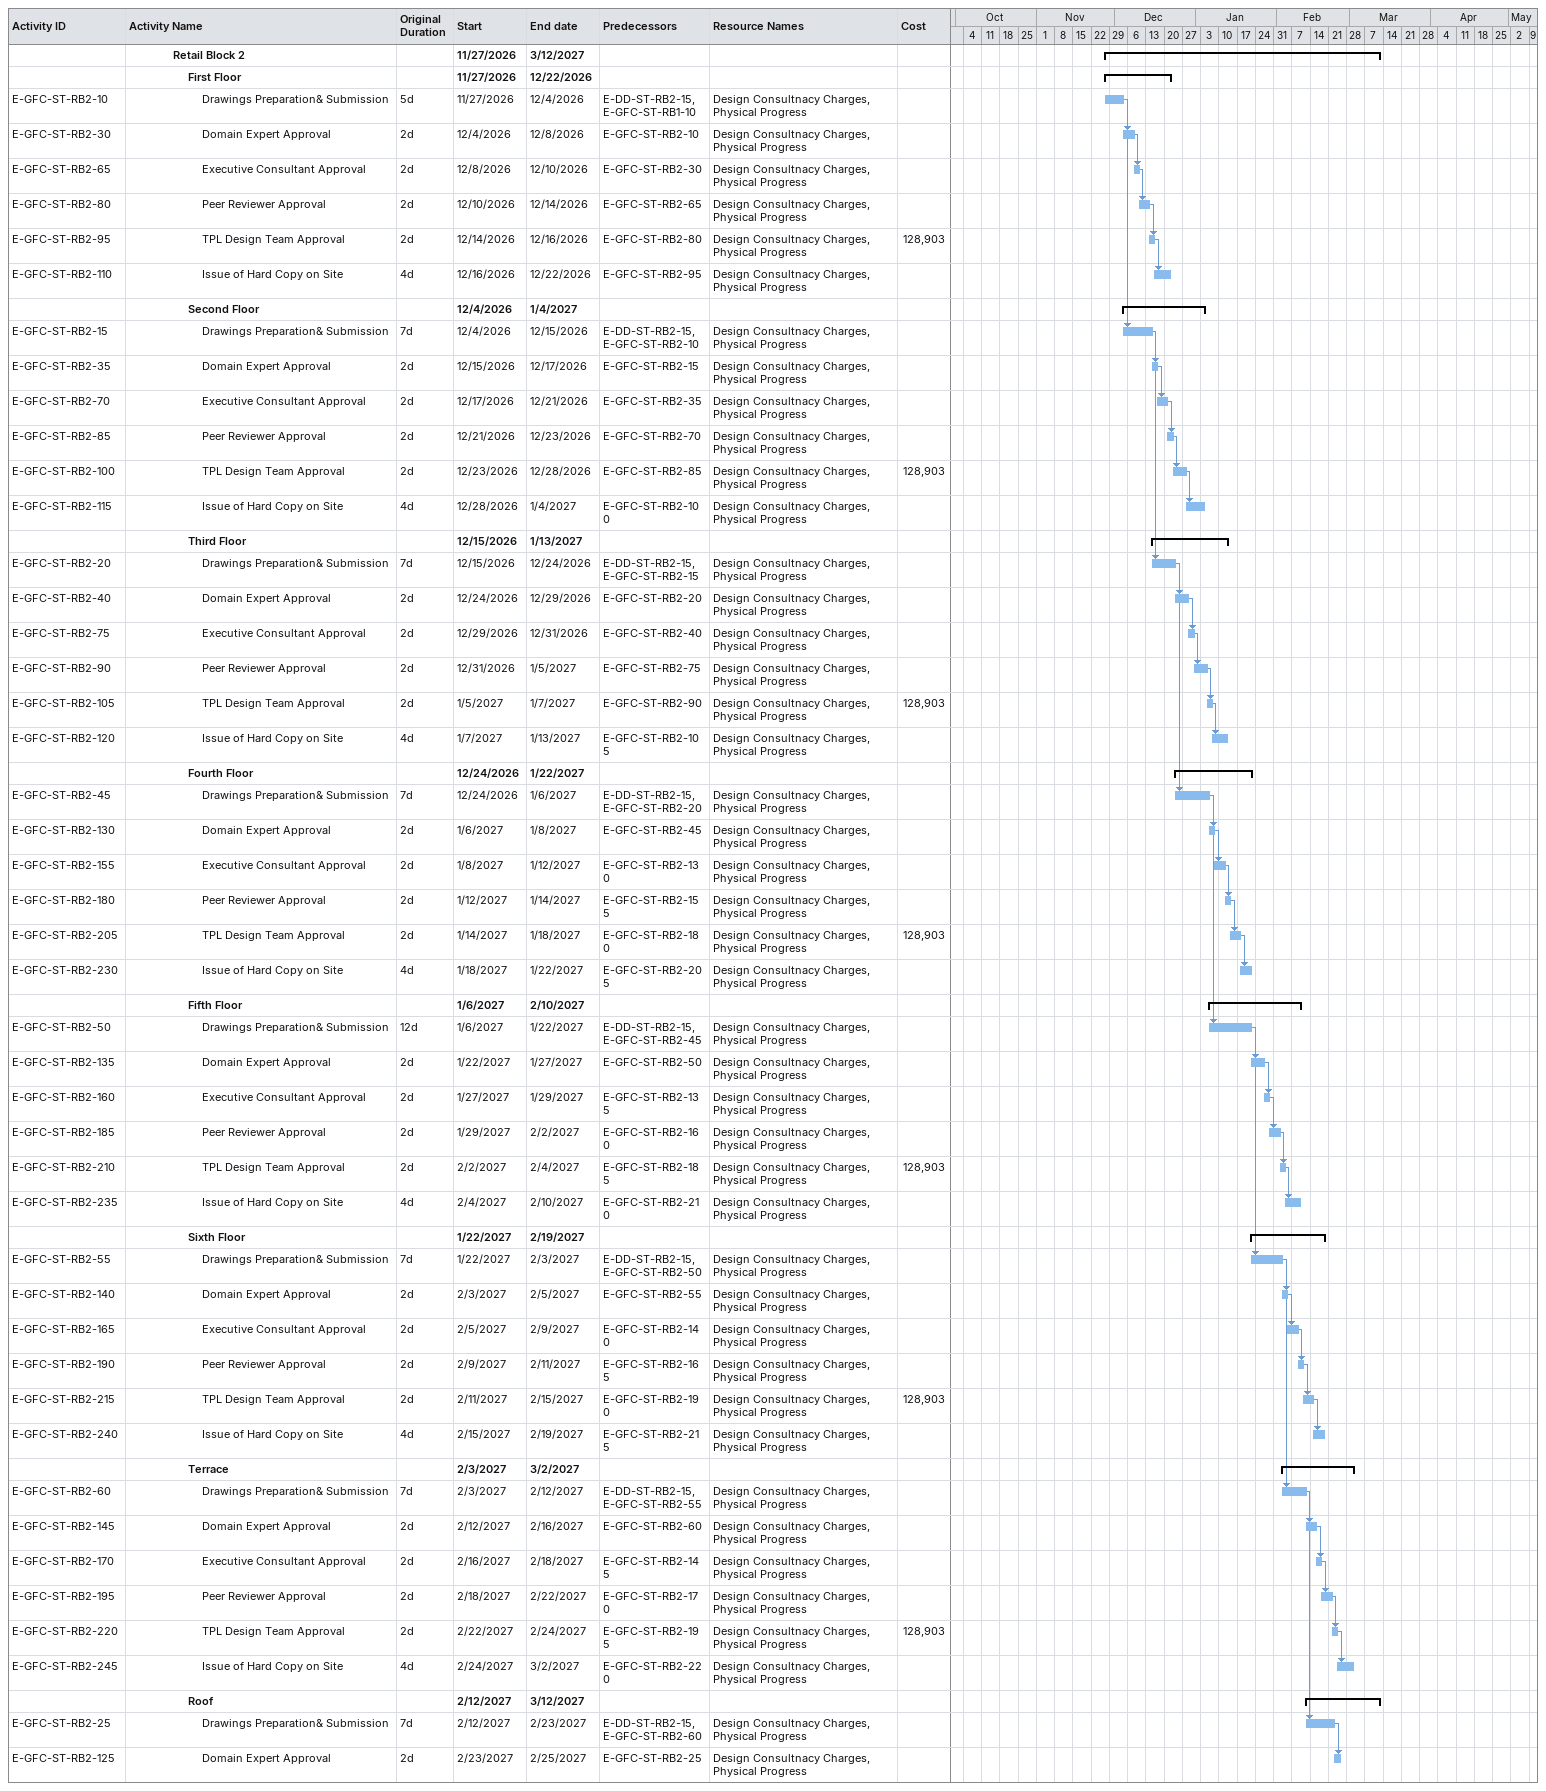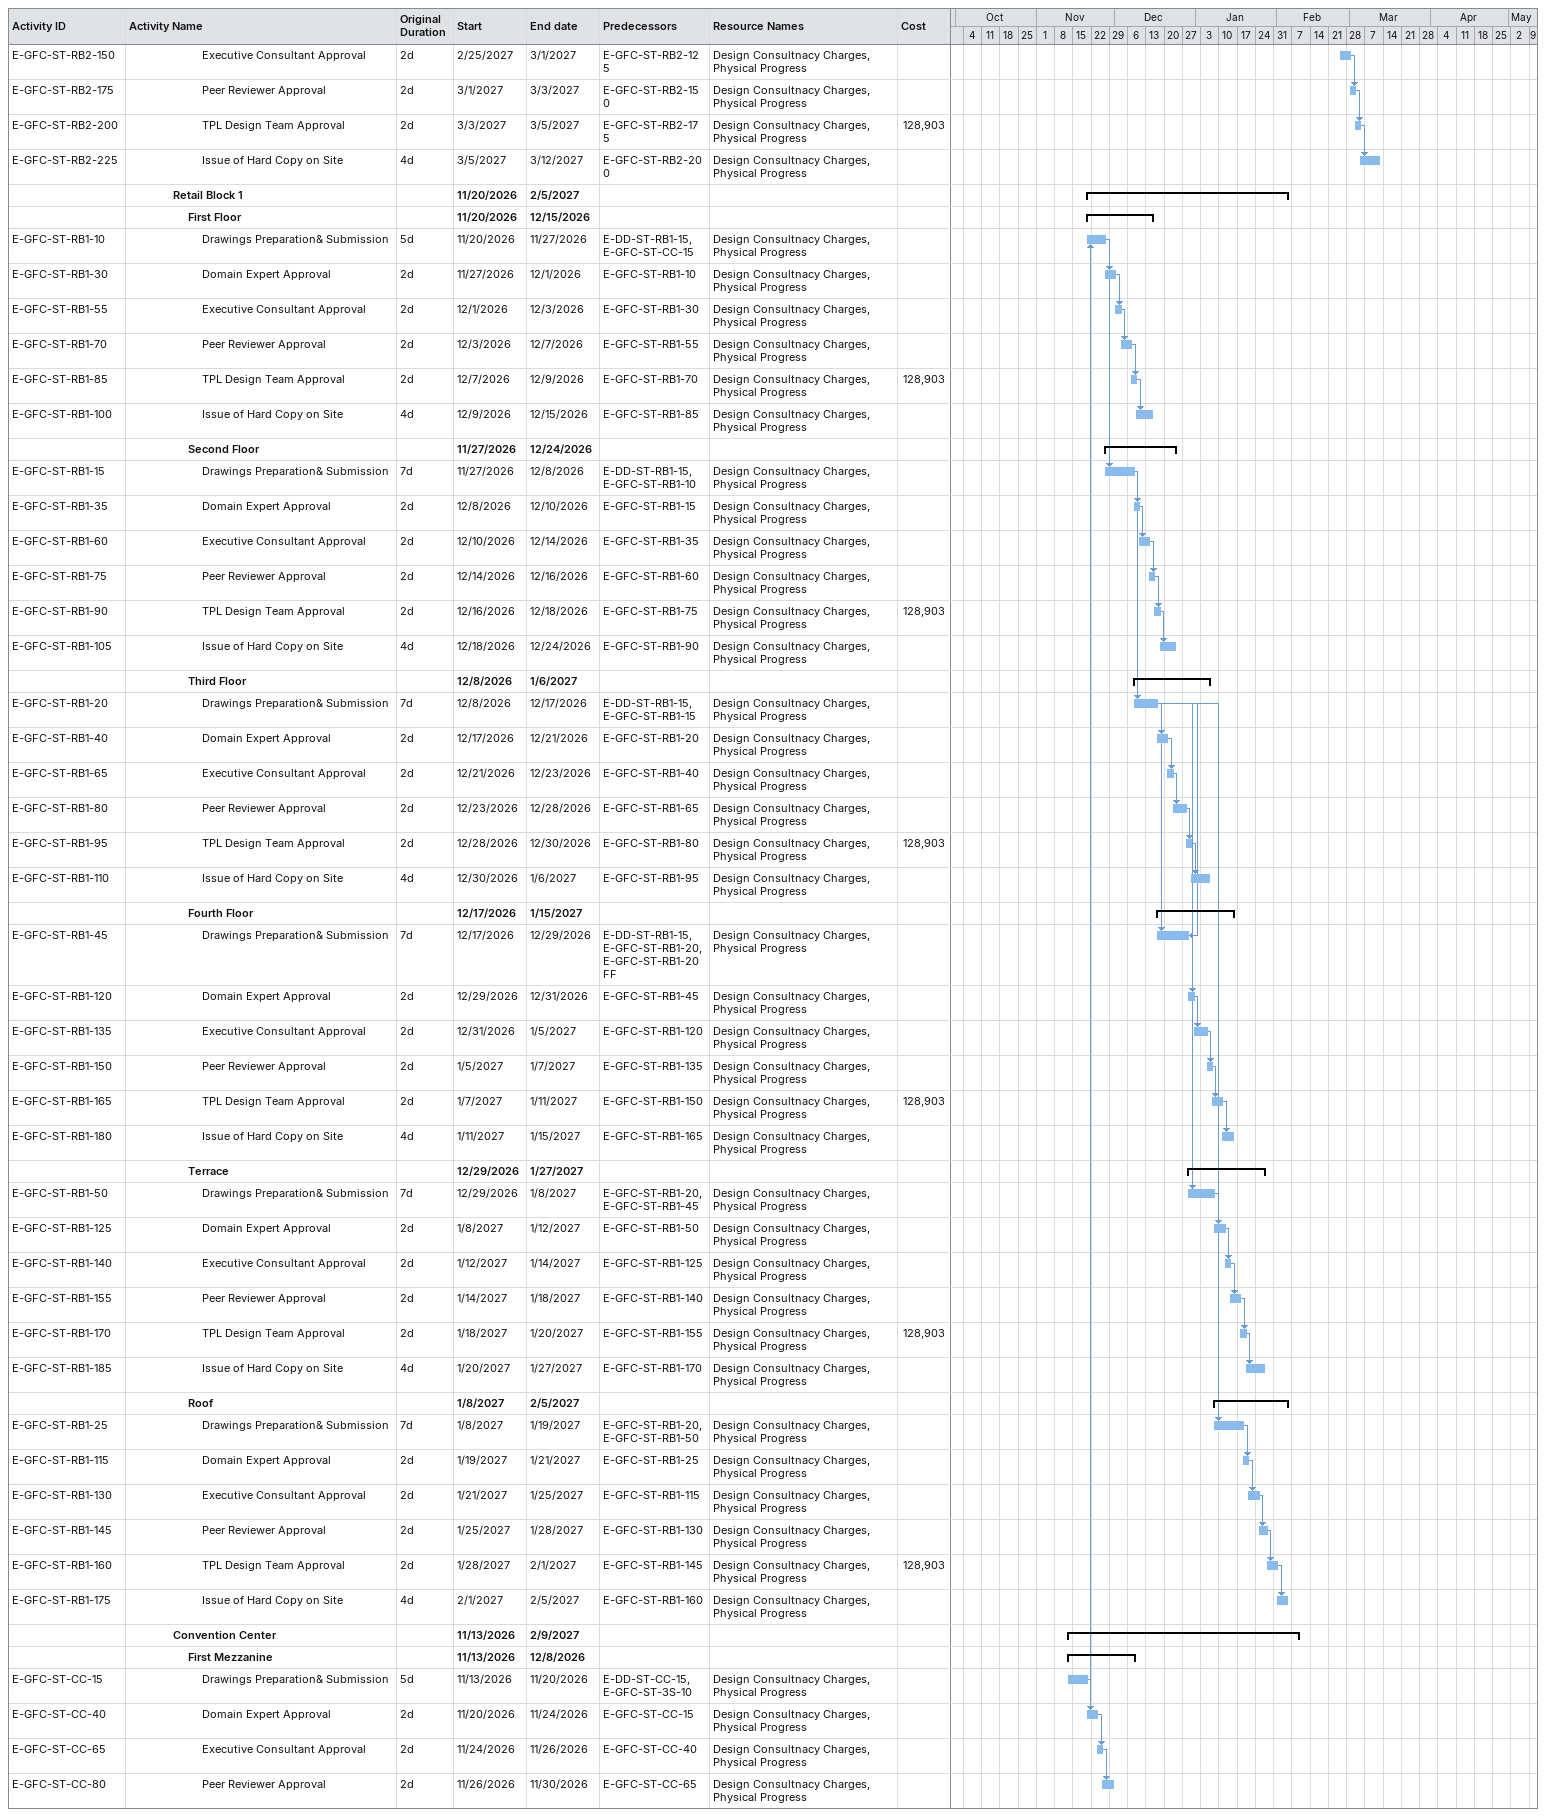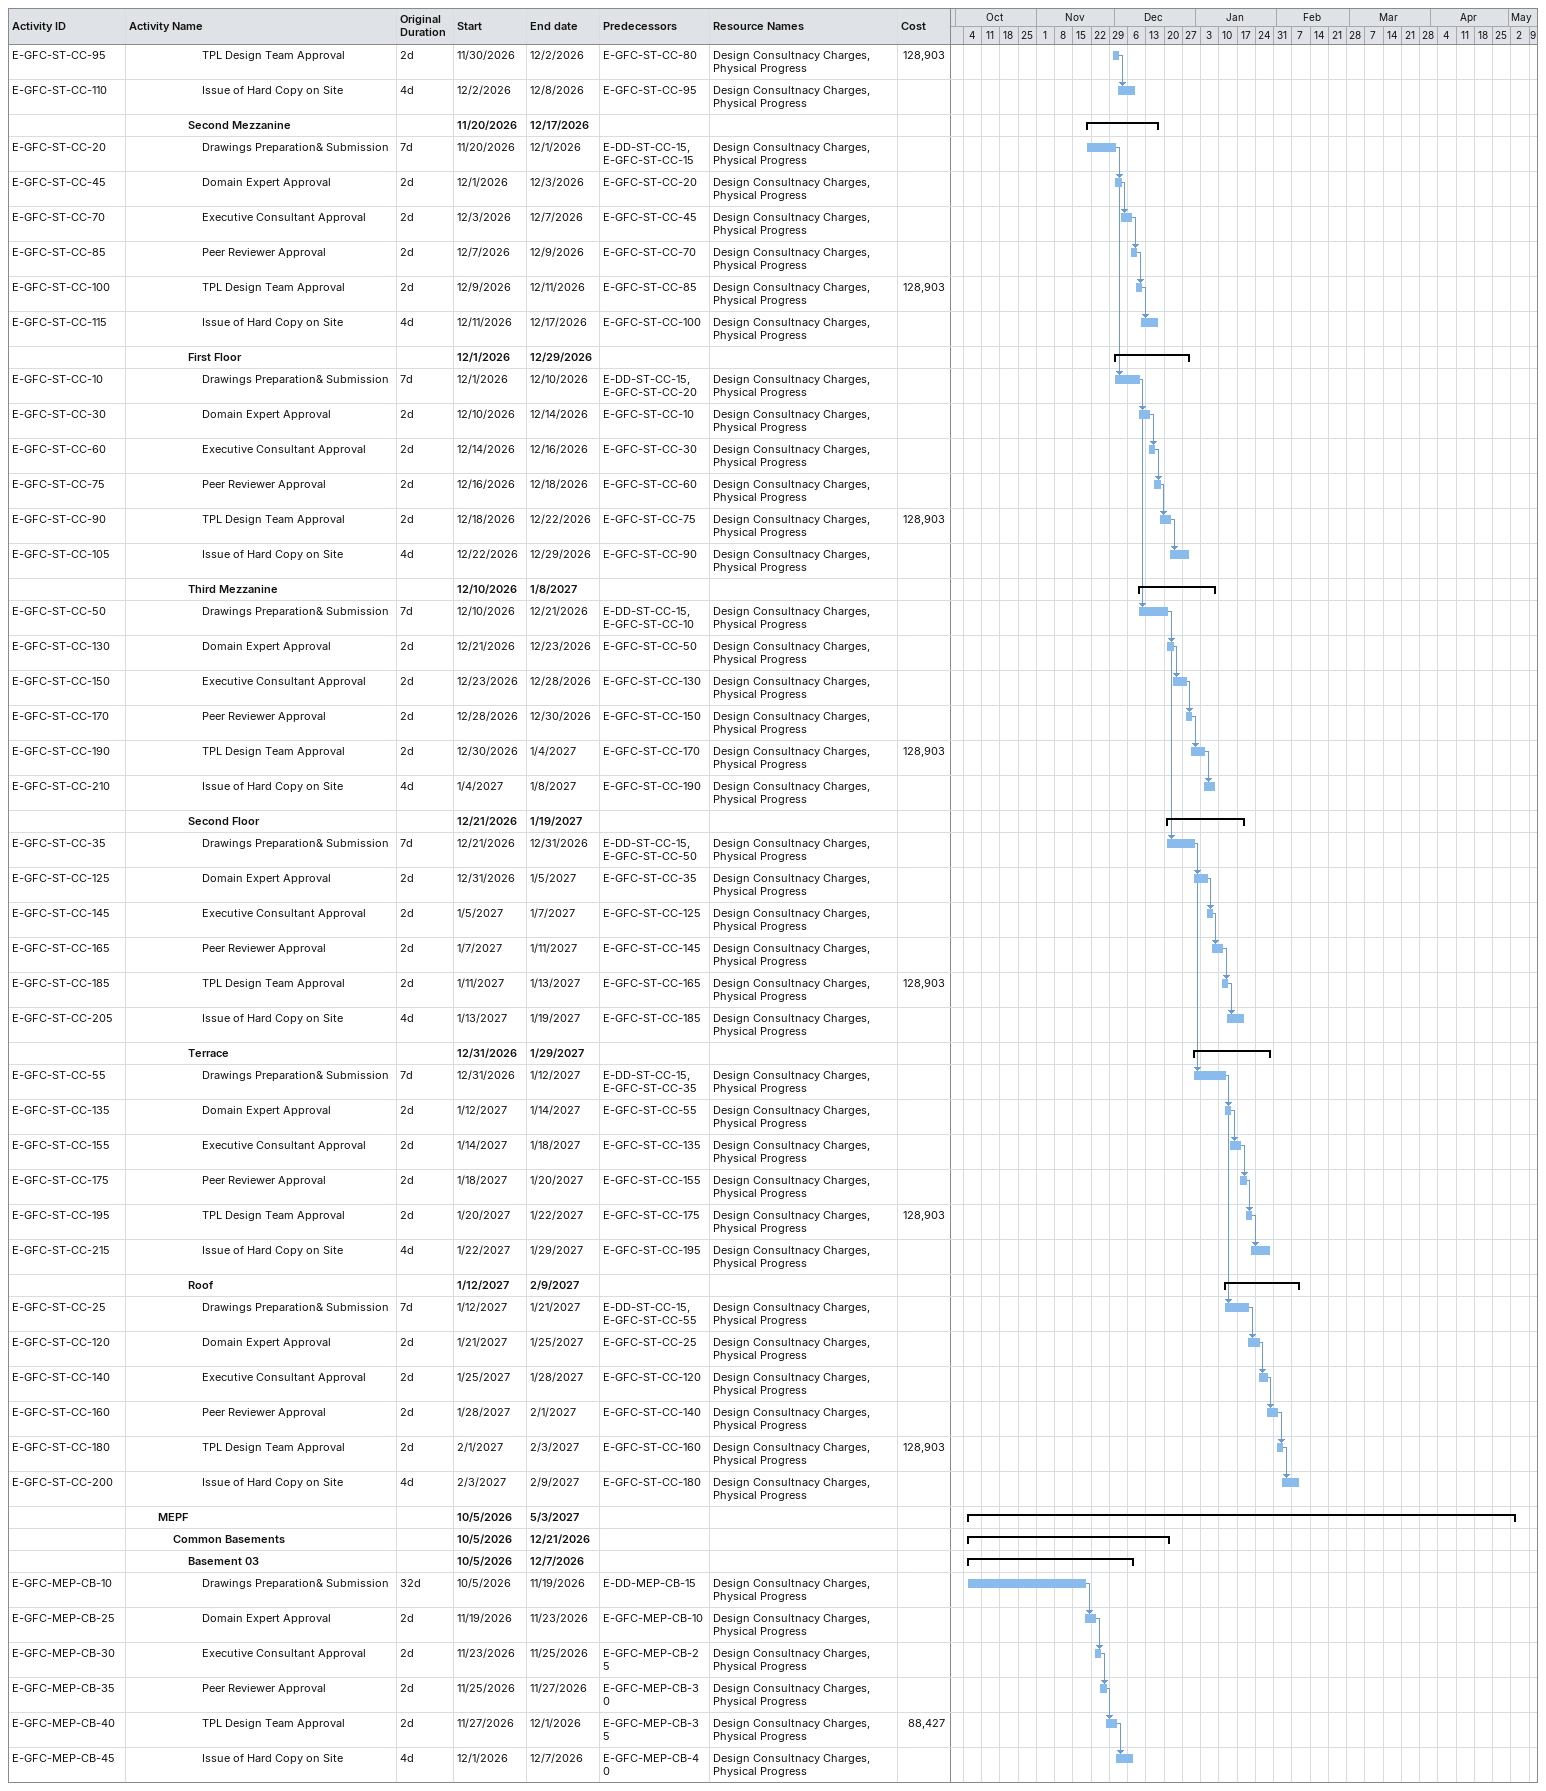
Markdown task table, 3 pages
| ID | Level | Task | Original duration | Start | Finish | Predecessors | Resources | Cost |
|---|---|---|---|---|---|---|---|---|
|  | 4 | **Retail Block 2** |  | 2026-11-27 | 2027-03-12 |  |  |  |
|  | 5 | **First Floor** |  | 2026-11-27 | 2026-12-22 |  |  |  |
| E-GFC-ST-RB2-10 | 6 | Drawings Preparation& Submission | 5d | 2026-11-27 | 2026-12-04 | E-DD-ST-RB2-15, E-GFC-ST-RB1-10 | Design Consultnacy Charges, Physical Progress |  |
| E-GFC-ST-RB2-30 | 6 | Domain Expert Approval | 2d | 2026-12-04 | 2026-12-08 | E-GFC-ST-RB2-10 | Design Consultnacy Charges, Physical Progress |  |
| E-GFC-ST-RB2-65 | 6 | Executive Consultant Approval | 2d | 2026-12-08 | 2026-12-10 | E-GFC-ST-RB2-30 | Design Consultnacy Charges, Physical Progress |  |
| E-GFC-ST-RB2-80 | 6 | Peer Reviewer Approval | 2d | 2026-12-10 | 2026-12-14 | E-GFC-ST-RB2-65 | Design Consultnacy Charges, Physical Progress |  |
| E-GFC-ST-RB2-95 | 6 | TPL Design Team Approval | 2d | 2026-12-14 | 2026-12-16 | E-GFC-ST-RB2-80 | Design Consultnacy Charges, Physical Progress | 128903 |
| E-GFC-ST-RB2-110 | 6 | Issue of Hard Copy on Site | 4d | 2026-12-16 | 2026-12-22 | E-GFC-ST-RB2-95 | Design Consultnacy Charges, Physical Progress |  |
|  | 5 | **Second Floor** |  | 2026-12-04 | 2027-01-04 |  |  |  |
| E-GFC-ST-RB2-15 | 6 | Drawings Preparation& Submission | 7d | 2026-12-04 | 2026-12-15 | E-DD-ST-RB2-15, E-GFC-ST-RB2-10 | Design Consultnacy Charges, Physical Progress |  |
| E-GFC-ST-RB2-35 | 6 | Domain Expert Approval | 2d | 2026-12-15 | 2026-12-17 | E-GFC-ST-RB2-15 | Design Consultnacy Charges, Physical Progress |  |
| E-GFC-ST-RB2-70 | 6 | Executive Consultant Approval | 2d | 2026-12-17 | 2026-12-21 | E-GFC-ST-RB2-35 | Design Consultnacy Charges, Physical Progress |  |
| E-GFC-ST-RB2-85 | 6 | Peer Reviewer Approval | 2d | 2026-12-21 | 2026-12-23 | E-GFC-ST-RB2-70 | Design Consultnacy Charges, Physical Progress |  |
| E-GFC-ST-RB2-100 | 6 | TPL Design Team Approval | 2d | 2026-12-23 | 2026-12-28 | E-GFC-ST-RB2-85 | Design Consultnacy Charges, Physical Progress | 128903 |
| E-GFC-ST-RB2-115 | 6 | Issue of Hard Copy on Site | 4d | 2026-12-28 | 2027-01-04 | E-GFC-ST-RB2-100 | Design Consultnacy Charges, Physical Progress |  |
|  | 5 | **Third Floor** |  | 2026-12-15 | 2027-01-13 |  |  |  |
| E-GFC-ST-RB2-20 | 6 | Drawings Preparation& Submission | 7d | 2026-12-15 | 2026-12-24 | E-DD-ST-RB2-15, E-GFC-ST-RB2-15 | Design Consultnacy Charges, Physical Progress |  |
| E-GFC-ST-RB2-40 | 6 | Domain Expert Approval | 2d | 2026-12-24 | 2026-12-29 | E-GFC-ST-RB2-20 | Design Consultnacy Charges, Physical Progress |  |
| E-GFC-ST-RB2-75 | 6 | Executive Consultant Approval | 2d | 2026-12-29 | 2026-12-31 | E-GFC-ST-RB2-40 | Design Consultnacy Charges, Physical Progress |  |
| E-GFC-ST-RB2-90 | 6 | Peer Reviewer Approval | 2d | 2026-12-31 | 2027-01-05 | E-GFC-ST-RB2-75 | Design Consultnacy Charges, Physical Progress |  |
| E-GFC-ST-RB2-105 | 6 | TPL Design Team Approval | 2d | 2027-01-05 | 2027-01-07 | E-GFC-ST-RB2-90 | Design Consultnacy Charges, Physical Progress | 128903 |
| E-GFC-ST-RB2-120 | 6 | Issue of Hard Copy on Site | 4d | 2027-01-07 | 2027-01-13 | E-GFC-ST-RB2-105 | Design Consultnacy Charges, Physical Progress |  |
|  | 5 | **Fourth Floor** |  | 2026-12-24 | 2027-01-22 |  |  |  |
| E-GFC-ST-RB2-45 | 6 | Drawings Preparation& Submission | 7d | 2026-12-24 | 2027-01-06 | E-DD-ST-RB2-15, E-GFC-ST-RB2-20 | Design Consultnacy Charges, Physical Progress |  |
| E-GFC-ST-RB2-130 | 6 | Domain Expert Approval | 2d | 2027-01-06 | 2027-01-08 | E-GFC-ST-RB2-45 | Design Consultnacy Charges, Physical Progress |  |
| E-GFC-ST-RB2-155 | 6 | Executive Consultant Approval | 2d | 2027-01-08 | 2027-01-12 | E-GFC-ST-RB2-130 | Design Consultnacy Charges, Physical Progress |  |
| E-GFC-ST-RB2-180 | 6 | Peer Reviewer Approval | 2d | 2027-01-12 | 2027-01-14 | E-GFC-ST-RB2-155 | Design Consultnacy Charges, Physical Progress |  |
| E-GFC-ST-RB2-205 | 6 | TPL Design Team Approval | 2d | 2027-01-14 | 2027-01-18 | E-GFC-ST-RB2-180 | Design Consultnacy Charges, Physical Progress | 128903 |
| E-GFC-ST-RB2-230 | 6 | Issue of Hard Copy on Site | 4d | 2027-01-18 | 2027-01-22 | E-GFC-ST-RB2-205 | Design Consultnacy Charges, Physical Progress |  |
|  | 5 | **Fifth Floor** |  | 2027-01-06 | 2027-02-10 |  |  |  |
| E-GFC-ST-RB2-50 | 6 | Drawings Preparation& Submission | 12d | 2027-01-06 | 2027-01-22 | E-DD-ST-RB2-15, E-GFC-ST-RB2-45 | Design Consultnacy Charges, Physical Progress |  |
| E-GFC-ST-RB2-135 | 6 | Domain Expert Approval | 2d | 2027-01-22 | 2027-01-27 | E-GFC-ST-RB2-50 | Design Consultnacy Charges, Physical Progress |  |
| E-GFC-ST-RB2-160 | 6 | Executive Consultant Approval | 2d | 2027-01-27 | 2027-01-29 | E-GFC-ST-RB2-135 | Design Consultnacy Charges, Physical Progress |  |
| E-GFC-ST-RB2-185 | 6 | Peer Reviewer Approval | 2d | 2027-01-29 | 2027-02-02 | E-GFC-ST-RB2-160 | Design Consultnacy Charges, Physical Progress |  |
| E-GFC-ST-RB2-210 | 6 | TPL Design Team Approval | 2d | 2027-02-02 | 2027-02-04 | E-GFC-ST-RB2-185 | Design Consultnacy Charges, Physical Progress | 128903 |
| E-GFC-ST-RB2-235 | 6 | Issue of Hard Copy on Site | 4d | 2027-02-04 | 2027-02-10 | E-GFC-ST-RB2-210 | Design Consultnacy Charges, Physical Progress |  |
|  | 5 | **Sixth Floor** |  | 2027-01-22 | 2027-02-19 |  |  |  |
| E-GFC-ST-RB2-55 | 6 | Drawings Preparation& Submission | 7d | 2027-01-22 | 2027-02-03 | E-DD-ST-RB2-15, E-GFC-ST-RB2-50 | Design Consultnacy Charges, Physical Progress |  |
| E-GFC-ST-RB2-140 | 6 | Domain Expert Approval | 2d | 2027-02-03 | 2027-02-05 | E-GFC-ST-RB2-55 | Design Consultnacy Charges, Physical Progress |  |
| E-GFC-ST-RB2-165 | 6 | Executive Consultant Approval | 2d | 2027-02-05 | 2027-02-09 | E-GFC-ST-RB2-140 | Design Consultnacy Charges, Physical Progress |  |
| E-GFC-ST-RB2-190 | 6 | Peer Reviewer Approval | 2d | 2027-02-09 | 2027-02-11 | E-GFC-ST-RB2-165 | Design Consultnacy Charges, Physical Progress |  |
| E-GFC-ST-RB2-215 | 6 | TPL Design Team Approval | 2d | 2027-02-11 | 2027-02-15 | E-GFC-ST-RB2-190 | Design Consultnacy Charges, Physical Progress | 128903 |
| E-GFC-ST-RB2-240 | 6 | Issue of Hard Copy on Site | 4d | 2027-02-15 | 2027-02-19 | E-GFC-ST-RB2-215 | Design Consultnacy Charges, Physical Progress |  |
|  | 5 | **Terrace** |  | 2027-02-03 | 2027-03-02 |  |  |  |
| E-GFC-ST-RB2-60 | 6 | Drawings Preparation& Submission | 7d | 2027-02-03 | 2027-02-12 | E-DD-ST-RB2-15, E-GFC-ST-RB2-55 | Design Consultnacy Charges, Physical Progress |  |
| E-GFC-ST-RB2-145 | 6 | Domain Expert Approval | 2d | 2027-02-12 | 2027-02-16 | E-GFC-ST-RB2-60 | Design Consultnacy Charges, Physical Progress |  |
| E-GFC-ST-RB2-170 | 6 | Executive Consultant Approval | 2d | 2027-02-16 | 2027-02-18 | E-GFC-ST-RB2-145 | Design Consultnacy Charges, Physical Progress |  |
| E-GFC-ST-RB2-195 | 6 | Peer Reviewer Approval | 2d | 2027-02-18 | 2027-02-22 | E-GFC-ST-RB2-170 | Design Consultnacy Charges, Physical Progress |  |
| E-GFC-ST-RB2-220 | 6 | TPL Design Team Approval | 2d | 2027-02-22 | 2027-02-24 | E-GFC-ST-RB2-195 | Design Consultnacy Charges, Physical Progress | 128903 |
| E-GFC-ST-RB2-245 | 6 | Issue of Hard Copy on Site | 4d | 2027-02-24 | 2027-03-02 | E-GFC-ST-RB2-220 | Design Consultnacy Charges, Physical Progress |  |
|  | 5 | **Roof** |  | 2027-02-12 | 2027-03-12 |  |  |  |
| E-GFC-ST-RB2-25 | 6 | Drawings Preparation& Submission | 7d | 2027-02-12 | 2027-02-23 | E-DD-ST-RB2-15, E-GFC-ST-RB2-60 | Design Consultnacy Charges, Physical Progress |  |
| E-GFC-ST-RB2-125 | 6 | Domain Expert Approval | 2d | 2027-02-23 | 2027-02-25 | E-GFC-ST-RB2-25 | Design Consultnacy Charges, Physical Progress |  |
| E-GFC-ST-RB2-150 | 6 | Executive Consultant Approval | 2d | 2027-02-25 | 2027-03-01 | E-GFC-ST-RB2-125 | Design Consultnacy Charges, Physical Progress |  |
| E-GFC-ST-RB2-175 | 6 | Peer Reviewer Approval | 2d | 2027-03-01 | 2027-03-03 | E-GFC-ST-RB2-150 | Design Consultnacy Charges, Physical Progress |  |
| E-GFC-ST-RB2-200 | 6 | TPL Design Team Approval | 2d | 2027-03-03 | 2027-03-05 | E-GFC-ST-RB2-175 | Design Consultnacy Charges, Physical Progress | 128903 |
| E-GFC-ST-RB2-225 | 6 | Issue of Hard Copy on Site | 4d | 2027-03-05 | 2027-03-12 | E-GFC-ST-RB2-200 | Design Consultnacy Charges, Physical Progress |  |
|  | 4 | **Retail Block 1** |  | 2026-11-20 | 2027-02-05 |  |  |  |
|  | 5 | **First Floor** |  | 2026-11-20 | 2026-12-15 |  |  |  |
| E-GFC-ST-RB1-10 | 6 | Drawings Preparation& Submission | 5d | 2026-11-20 | 2026-11-27 | E-DD-ST-RB1-15, E-GFC-ST-CC-15 | Design Consultnacy Charges, Physical Progress |  |
| E-GFC-ST-RB1-30 | 6 | Domain Expert Approval | 2d | 2026-11-27 | 2026-12-01 | E-GFC-ST-RB1-10 | Design Consultnacy Charges, Physical Progress |  |
| E-GFC-ST-RB1-55 | 6 | Executive Consultant Approval | 2d | 2026-12-01 | 2026-12-03 | E-GFC-ST-RB1-30 | Design Consultnacy Charges, Physical Progress |  |
| E-GFC-ST-RB1-70 | 6 | Peer Reviewer Approval | 2d | 2026-12-03 | 2026-12-07 | E-GFC-ST-RB1-55 | Design Consultnacy Charges, Physical Progress |  |
| E-GFC-ST-RB1-85 | 6 | TPL Design Team Approval | 2d | 2026-12-07 | 2026-12-09 | E-GFC-ST-RB1-70 | Design Consultnacy Charges, Physical Progress | 128903 |
| E-GFC-ST-RB1-100 | 6 | Issue of Hard Copy on Site | 4d | 2026-12-09 | 2026-12-15 | E-GFC-ST-RB1-85 | Design Consultnacy Charges, Physical Progress |  |
|  | 5 | **Second Floor** |  | 2026-11-27 | 2026-12-24 |  |  |  |
| E-GFC-ST-RB1-15 | 6 | Drawings Preparation& Submission | 7d | 2026-11-27 | 2026-12-08 | E-DD-ST-RB1-15, E-GFC-ST-RB1-10 | Design Consultnacy Charges, Physical Progress |  |
| E-GFC-ST-RB1-35 | 6 | Domain Expert Approval | 2d | 2026-12-08 | 2026-12-10 | E-GFC-ST-RB1-15 | Design Consultnacy Charges, Physical Progress |  |
| E-GFC-ST-RB1-60 | 6 | Executive Consultant Approval | 2d | 2026-12-10 | 2026-12-14 | E-GFC-ST-RB1-35 | Design Consultnacy Charges, Physical Progress |  |
| E-GFC-ST-RB1-75 | 6 | Peer Reviewer Approval | 2d | 2026-12-14 | 2026-12-16 | E-GFC-ST-RB1-60 | Design Consultnacy Charges, Physical Progress |  |
| E-GFC-ST-RB1-90 | 6 | TPL Design Team Approval | 2d | 2026-12-16 | 2026-12-18 | E-GFC-ST-RB1-75 | Design Consultnacy Charges, Physical Progress | 128903 |
| E-GFC-ST-RB1-105 | 6 | Issue of Hard Copy on Site | 4d | 2026-12-18 | 2026-12-24 | E-GFC-ST-RB1-90 | Design Consultnacy Charges, Physical Progress |  |
|  | 5 | **Third Floor** |  | 2026-12-08 | 2027-01-06 |  |  |  |
| E-GFC-ST-RB1-20 | 6 | Drawings Preparation& Submission | 7d | 2026-12-08 | 2026-12-17 | E-DD-ST-RB1-15, E-GFC-ST-RB1-15 | Design Consultnacy Charges, Physical Progress |  |
| E-GFC-ST-RB1-40 | 6 | Domain Expert Approval | 2d | 2026-12-17 | 2026-12-21 | E-GFC-ST-RB1-20 | Design Consultnacy Charges, Physical Progress |  |
| E-GFC-ST-RB1-65 | 6 | Executive Consultant Approval | 2d | 2026-12-21 | 2026-12-23 | E-GFC-ST-RB1-40 | Design Consultnacy Charges, Physical Progress |  |
| E-GFC-ST-RB1-80 | 6 | Peer Reviewer Approval | 2d | 2026-12-23 | 2026-12-28 | E-GFC-ST-RB1-65 | Design Consultnacy Charges, Physical Progress |  |
| E-GFC-ST-RB1-95 | 6 | TPL Design Team Approval | 2d | 2026-12-28 | 2026-12-30 | E-GFC-ST-RB1-80 | Design Consultnacy Charges, Physical Progress | 128903 |
| E-GFC-ST-RB1-110 | 6 | Issue of Hard Copy on Site | 4d | 2026-12-30 | 2027-01-06 | E-GFC-ST-RB1-95 | Design Consultnacy Charges, Physical Progress |  |
|  | 5 | **Fourth Floor** |  | 2026-12-17 | 2027-01-15 |  |  |  |
| E-GFC-ST-RB1-45 | 6 | Drawings Preparation& Submission | 7d | 2026-12-17 | 2026-12-29 | E-DD-ST-RB1-15, E-GFC-ST-RB1-20, E-GFC-ST-RB1-20FF | Design Consultnacy Charges, Physical Progress |  |
| E-GFC-ST-RB1-120 | 6 | Domain Expert Approval | 2d | 2026-12-29 | 2026-12-31 | E-GFC-ST-RB1-45 | Design Consultnacy Charges, Physical Progress |  |
| E-GFC-ST-RB1-135 | 6 | Executive Consultant Approval | 2d | 2026-12-31 | 2027-01-05 | E-GFC-ST-RB1-120 | Design Consultnacy Charges, Physical Progress |  |
| E-GFC-ST-RB1-150 | 6 | Peer Reviewer Approval | 2d | 2027-01-05 | 2027-01-07 | E-GFC-ST-RB1-135 | Design Consultnacy Charges, Physical Progress |  |
| E-GFC-ST-RB1-165 | 6 | TPL Design Team Approval | 2d | 2027-01-07 | 2027-01-11 | E-GFC-ST-RB1-150 | Design Consultnacy Charges, Physical Progress | 128903 |
| E-GFC-ST-RB1-180 | 6 | Issue of Hard Copy on Site | 4d | 2027-01-11 | 2027-01-15 | E-GFC-ST-RB1-165 | Design Consultnacy Charges, Physical Progress |  |
|  | 5 | **Terrace** |  | 2026-12-29 | 2027-01-27 |  |  |  |
| E-GFC-ST-RB1-50 | 6 | Drawings Preparation& Submission | 7d | 2026-12-29 | 2027-01-08 | E-GFC-ST-RB1-20, E-GFC-ST-RB1-45 | Design Consultnacy Charges, Physical Progress |  |
| E-GFC-ST-RB1-125 | 6 | Domain Expert Approval | 2d | 2027-01-08 | 2027-01-12 | E-GFC-ST-RB1-50 | Design Consultnacy Charges, Physical Progress |  |
| E-GFC-ST-RB1-140 | 6 | Executive Consultant Approval | 2d | 2027-01-12 | 2027-01-14 | E-GFC-ST-RB1-125 | Design Consultnacy Charges, Physical Progress |  |
| E-GFC-ST-RB1-155 | 6 | Peer Reviewer Approval | 2d | 2027-01-14 | 2027-01-18 | E-GFC-ST-RB1-140 | Design Consultnacy Charges, Physical Progress |  |
| E-GFC-ST-RB1-170 | 6 | TPL Design Team Approval | 2d | 2027-01-18 | 2027-01-20 | E-GFC-ST-RB1-155 | Design Consultnacy Charges, Physical Progress | 128903 |
| E-GFC-ST-RB1-185 | 6 | Issue of Hard Copy on Site | 4d | 2027-01-20 | 2027-01-27 | E-GFC-ST-RB1-170 | Design Consultnacy Charges, Physical Progress |  |
|  | 5 | **Roof** |  | 2027-01-08 | 2027-02-05 |  |  |  |
| E-GFC-ST-RB1-25 | 6 | Drawings Preparation& Submission | 7d | 2027-01-08 | 2027-01-19 | E-GFC-ST-RB1-20, E-GFC-ST-RB1-50 | Design Consultnacy Charges, Physical Progress |  |
| E-GFC-ST-RB1-115 | 6 | Domain Expert Approval | 2d | 2027-01-19 | 2027-01-21 | E-GFC-ST-RB1-25 | Design Consultnacy Charges, Physical Progress |  |
| E-GFC-ST-RB1-130 | 6 | Executive Consultant Approval | 2d | 2027-01-21 | 2027-01-25 | E-GFC-ST-RB1-115 | Design Consultnacy Charges, Physical Progress |  |
| E-GFC-ST-RB1-145 | 6 | Peer Reviewer Approval | 2d | 2027-01-25 | 2027-01-28 | E-GFC-ST-RB1-130 | Design Consultnacy Charges, Physical Progress |  |
| E-GFC-ST-RB1-160 | 6 | TPL Design Team Approval | 2d | 2027-01-28 | 2027-02-01 | E-GFC-ST-RB1-145 | Design Consultnacy Charges, Physical Progress | 128903 |
| E-GFC-ST-RB1-175 | 6 | Issue of Hard Copy on Site | 4d | 2027-02-01 | 2027-02-05 | E-GFC-ST-RB1-160 | Design Consultnacy Charges, Physical Progress |  |
|  | 4 | **Convention Center** |  | 2026-11-13 | 2027-02-09 |  |  |  |
|  | 5 | **First Mezzanine** |  | 2026-11-13 | 2026-12-08 |  |  |  |
| E-GFC-ST-CC-15 | 6 | Drawings Preparation& Submission | 5d | 2026-11-13 | 2026-11-20 | E-DD-ST-CC-15, E-GFC-ST-3S-10 | Design Consultnacy Charges, Physical Progress |  |
| E-GFC-ST-CC-40 | 6 | Domain Expert Approval | 2d | 2026-11-20 | 2026-11-24 | E-GFC-ST-CC-15 | Design Consultnacy Charges, Physical Progress |  |
| E-GFC-ST-CC-65 | 6 | Executive Consultant Approval | 2d | 2026-11-24 | 2026-11-26 | E-GFC-ST-CC-40 | Design Consultnacy Charges, Physical Progress |  |
| E-GFC-ST-CC-80 | 6 | Peer Reviewer Approval | 2d | 2026-11-26 | 2026-11-30 | E-GFC-ST-CC-65 | Design Consultnacy Charges, Physical Progress |  |
| E-GFC-ST-CC-95 | 6 | TPL Design Team Approval | 2d | 2026-11-30 | 2026-12-02 | E-GFC-ST-CC-80 | Design Consultnacy Charges, Physical Progress | 128903 |
| E-GFC-ST-CC-110 | 6 | Issue of Hard Copy on Site | 4d | 2026-12-02 | 2026-12-08 | E-GFC-ST-CC-95 | Design Consultnacy Charges, Physical Progress |  |
|  | 5 | **Second Mezzanine** |  | 2026-11-20 | 2026-12-17 |  |  |  |
| E-GFC-ST-CC-20 | 6 | Drawings Preparation& Submission | 7d | 2026-11-20 | 2026-12-01 | E-DD-ST-CC-15, E-GFC-ST-CC-15 | Design Consultnacy Charges, Physical Progress |  |
| E-GFC-ST-CC-45 | 6 | Domain Expert Approval | 2d | 2026-12-01 | 2026-12-03 | E-GFC-ST-CC-20 | Design Consultnacy Charges, Physical Progress |  |
| E-GFC-ST-CC-70 | 6 | Executive Consultant Approval | 2d | 2026-12-03 | 2026-12-07 | E-GFC-ST-CC-45 | Design Consultnacy Charges, Physical Progress |  |
| E-GFC-ST-CC-85 | 6 | Peer Reviewer Approval | 2d | 2026-12-07 | 2026-12-09 | E-GFC-ST-CC-70 | Design Consultnacy Charges, Physical Progress |  |
| E-GFC-ST-CC-100 | 6 | TPL Design Team Approval | 2d | 2026-12-09 | 2026-12-11 | E-GFC-ST-CC-85 | Design Consultnacy Charges, Physical Progress | 128903 |
| E-GFC-ST-CC-115 | 6 | Issue of Hard Copy on Site | 4d | 2026-12-11 | 2026-12-17 | E-GFC-ST-CC-100 | Design Consultnacy Charges, Physical Progress |  |
|  | 5 | **First Floor** |  | 2026-12-01 | 2026-12-29 |  |  |  |
| E-GFC-ST-CC-10 | 6 | Drawings Preparation& Submission | 7d | 2026-12-01 | 2026-12-10 | E-DD-ST-CC-15, E-GFC-ST-CC-20 | Design Consultnacy Charges, Physical Progress |  |
| E-GFC-ST-CC-30 | 6 | Domain Expert Approval | 2d | 2026-12-10 | 2026-12-14 | E-GFC-ST-CC-10 | Design Consultnacy Charges, Physical Progress |  |
| E-GFC-ST-CC-60 | 6 | Executive Consultant Approval | 2d | 2026-12-14 | 2026-12-16 | E-GFC-ST-CC-30 | Design Consultnacy Charges, Physical Progress |  |
| E-GFC-ST-CC-75 | 6 | Peer Reviewer Approval | 2d | 2026-12-16 | 2026-12-18 | E-GFC-ST-CC-60 | Design Consultnacy Charges, Physical Progress |  |
| E-GFC-ST-CC-90 | 6 | TPL Design Team Approval | 2d | 2026-12-18 | 2026-12-22 | E-GFC-ST-CC-75 | Design Consultnacy Charges, Physical Progress | 128903 |
| E-GFC-ST-CC-105 | 6 | Issue of Hard Copy on Site | 4d | 2026-12-22 | 2026-12-29 | E-GFC-ST-CC-90 | Design Consultnacy Charges, Physical Progress |  |
|  | 5 | **Third Mezzanine** |  | 2026-12-10 | 2027-01-08 |  |  |  |
| E-GFC-ST-CC-50 | 6 | Drawings Preparation& Submission | 7d | 2026-12-10 | 2026-12-21 | E-DD-ST-CC-15, E-GFC-ST-CC-10 | Design Consultnacy Charges, Physical Progress |  |
| E-GFC-ST-CC-130 | 6 | Domain Expert Approval | 2d | 2026-12-21 | 2026-12-23 | E-GFC-ST-CC-50 | Design Consultnacy Charges, Physical Progress |  |
| E-GFC-ST-CC-150 | 6 | Executive Consultant Approval | 2d | 2026-12-23 | 2026-12-28 | E-GFC-ST-CC-130 | Design Consultnacy Charges, Physical Progress |  |
| E-GFC-ST-CC-170 | 6 | Peer Reviewer Approval | 2d | 2026-12-28 | 2026-12-30 | E-GFC-ST-CC-150 | Design Consultnacy Charges, Physical Progress |  |
| E-GFC-ST-CC-190 | 6 | TPL Design Team Approval | 2d | 2026-12-30 | 2027-01-04 | E-GFC-ST-CC-170 | Design Consultnacy Charges, Physical Progress | 128903 |
| E-GFC-ST-CC-210 | 6 | Issue of Hard Copy on Site | 4d | 2027-01-04 | 2027-01-08 | E-GFC-ST-CC-190 | Design Consultnacy Charges, Physical Progress |  |
|  | 5 | **Second Floor** |  | 2026-12-21 | 2027-01-19 |  |  |  |
| E-GFC-ST-CC-35 | 6 | Drawings Preparation& Submission | 7d | 2026-12-21 | 2026-12-31 | E-DD-ST-CC-15, E-GFC-ST-CC-50 | Design Consultnacy Charges, Physical Progress |  |
| E-GFC-ST-CC-125 | 6 | Domain Expert Approval | 2d | 2026-12-31 | 2027-01-05 | E-GFC-ST-CC-35 | Design Consultnacy Charges, Physical Progress |  |
| E-GFC-ST-CC-145 | 6 | Executive Consultant Approval | 2d | 2027-01-05 | 2027-01-07 | E-GFC-ST-CC-125 | Design Consultnacy Charges, Physical Progress |  |
| E-GFC-ST-CC-165 | 6 | Peer Reviewer Approval | 2d | 2027-01-07 | 2027-01-11 | E-GFC-ST-CC-145 | Design Consultnacy Charges, Physical Progress |  |
| E-GFC-ST-CC-185 | 6 | TPL Design Team Approval | 2d | 2027-01-11 | 2027-01-13 | E-GFC-ST-CC-165 | Design Consultnacy Charges, Physical Progress | 128903 |
| E-GFC-ST-CC-205 | 6 | Issue of Hard Copy on Site | 4d | 2027-01-13 | 2027-01-19 | E-GFC-ST-CC-185 | Design Consultnacy Charges, Physical Progress |  |
|  | 5 | **Terrace** |  | 2026-12-31 | 2027-01-29 |  |  |  |
| E-GFC-ST-CC-55 | 6 | Drawings Preparation& Submission | 7d | 2026-12-31 | 2027-01-12 | E-DD-ST-CC-15, E-GFC-ST-CC-35 | Design Consultnacy Charges, Physical Progress |  |
| E-GFC-ST-CC-135 | 6 | Domain Expert Approval | 2d | 2027-01-12 | 2027-01-14 | E-GFC-ST-CC-55 | Design Consultnacy Charges, Physical Progress |  |
| E-GFC-ST-CC-155 | 6 | Executive Consultant Approval | 2d | 2027-01-14 | 2027-01-18 | E-GFC-ST-CC-135 | Design Consultnacy Charges, Physical Progress |  |
| E-GFC-ST-CC-175 | 6 | Peer Reviewer Approval | 2d | 2027-01-18 | 2027-01-20 | E-GFC-ST-CC-155 | Design Consultnacy Charges, Physical Progress |  |
| E-GFC-ST-CC-195 | 6 | TPL Design Team Approval | 2d | 2027-01-20 | 2027-01-22 | E-GFC-ST-CC-175 | Design Consultnacy Charges, Physical Progress | 128903 |
| E-GFC-ST-CC-215 | 6 | Issue of Hard Copy on Site | 4d | 2027-01-22 | 2027-01-29 | E-GFC-ST-CC-195 | Design Consultnacy Charges, Physical Progress |  |
|  | 5 | **Roof** |  | 2027-01-12 | 2027-02-09 |  |  |  |
| E-GFC-ST-CC-25 | 6 | Drawings Preparation& Submission | 7d | 2027-01-12 | 2027-01-21 | E-DD-ST-CC-15, E-GFC-ST-CC-55 | Design Consultnacy Charges, Physical Progress |  |
| E-GFC-ST-CC-120 | 6 | Domain Expert Approval | 2d | 2027-01-21 | 2027-01-25 | E-GFC-ST-CC-25 | Design Consultnacy Charges, Physical Progress |  |
| E-GFC-ST-CC-140 | 6 | Executive Consultant Approval | 2d | 2027-01-25 | 2027-01-28 | E-GFC-ST-CC-120 | Design Consultnacy Charges, Physical Progress |  |
| E-GFC-ST-CC-160 | 6 | Peer Reviewer Approval | 2d | 2027-01-28 | 2027-02-01 | E-GFC-ST-CC-140 | Design Consultnacy Charges, Physical Progress |  |
| E-GFC-ST-CC-180 | 6 | TPL Design Team Approval | 2d | 2027-02-01 | 2027-02-03 | E-GFC-ST-CC-160 | Design Consultnacy Charges, Physical Progress | 128903 |
| E-GFC-ST-CC-200 | 6 | Issue of Hard Copy on Site | 4d | 2027-02-03 | 2027-02-09 | E-GFC-ST-CC-180 | Design Consultnacy Charges, Physical Progress |  |
|  | 3 | **MEPF** |  | 2026-10-05 | 2027-05-03 |  |  |  |
|  | 4 | **Common Basements** |  | 2026-10-05 | 2026-12-21 |  |  |  |
|  | 5 | **Basement 03** |  | 2026-10-05 | 2026-12-07 |  |  |  |
| E-GFC-MEP-CB-10 | 6 | Drawings Preparation& Submission | 32d | 2026-10-05 | 2026-11-19 | E-DD-MEP-CB-15 | Design Consultnacy Charges, Physical Progress |  |
| E-GFC-MEP-CB-25 | 6 | Domain Expert Approval | 2d | 2026-11-19 | 2026-11-23 | E-GFC-MEP-CB-10 | Design Consultnacy Charges, Physical Progress |  |
| E-GFC-MEP-CB-30 | 6 | Executive Consultant Approval | 2d | 2026-11-23 | 2026-11-25 | E-GFC-MEP-CB-25 | Design Consultnacy Charges, Physical Progress |  |
| E-GFC-MEP-CB-35 | 6 | Peer Reviewer Approval | 2d | 2026-11-25 | 2026-11-27 | E-GFC-MEP-CB-30 | Design Consultnacy Charges, Physical Progress |  |
| E-GFC-MEP-CB-40 | 6 | TPL Design Team Approval | 2d | 2026-11-27 | 2026-12-01 | E-GFC-MEP-CB-35 | Design Consultnacy Charges, Physical Progress | 88427 |
| E-GFC-MEP-CB-45 | 6 | Issue of Hard Copy on Site | 4d | 2026-12-01 | 2026-12-07 | E-GFC-MEP-CB-40 | Design Consultnacy Charges, Physical Progress |  |
